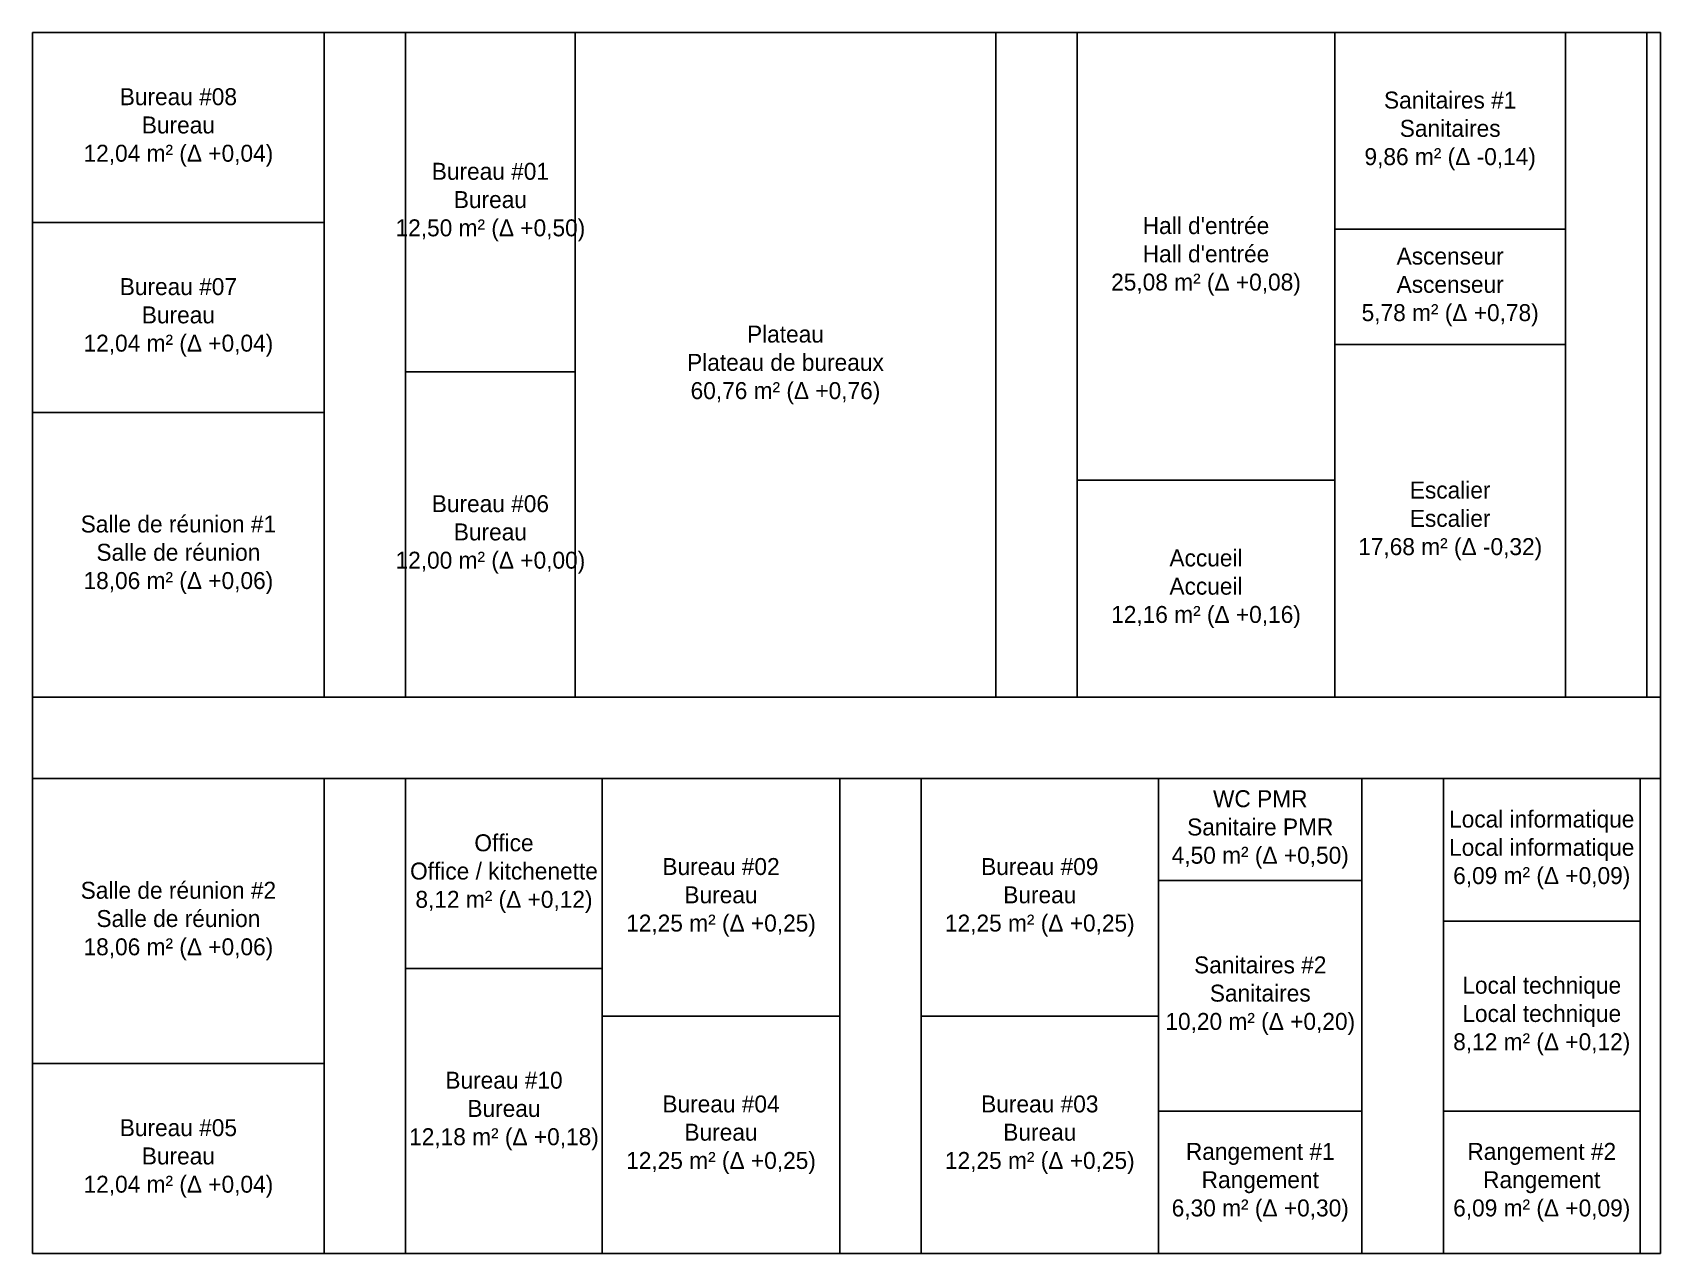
# Model space of a CAD drawing. Header units: metres. Extents: x 0 to 24, y 0 to 18.
import ezdxf

# ---------------------------------------------------------------- set-up
doc = ezdxf.new("R2010")
doc.units = ezdxf.units.M
for name, color, linetype in [('ALE_CIRC', 8, 'Continuous'), ('ALE_FOOTPRINT', 7, 'Continuous'), ('ALE_LABEL', 2, 'Continuous'), ('ALE_ROOM', 5, 'Continuous')]:
    doc.layers.add(name, color=color, linetype=linetype)

msp = doc.modelspace()

# ---------------------------------------------------------------- linework, layer by layer
at = {"layer": 'ALE_CIRC'}
for points in [[(4.3, 8.2), (5.5, 8.2), (5.5, 18), (4.3, 18)], [(14.2, 8.2), (15.4, 8.2), (15.4, 18), (14.2, 18)], [(22.6, 8.2), (23.8, 8.2), (23.8, 18), (22.6, 18)], [(23.8, 8.2), (24, 8.2), (24, 18), (23.8, 18)], [(0, 7), (24, 7), (24, 8.2), (0, 8.2)], [(4.3, 0), (5.5, 0), (5.5, 7), (4.3, 7)], [(11.9, 0), (13.1, 0), (13.1, 7), (11.9, 7)], [(19.6, 0), (20.8, 0), (20.8, 7), (19.6, 7)], [(23.7, 0), (24, 0), (24, 7), (23.7, 7)]]:
    msp.add_lwpolyline(points, close=True, dxfattribs=at)
at = {"layer": 'ALE_FOOTPRINT'}
msp.add_lwpolyline([(0, 0), (24, 0), (24, 18), (0, 18)], close=True, dxfattribs=at)
at = {"layer": 'ALE_ROOM'}
for points in [[(0, 15.2), (4.3, 15.2), (4.3, 18), (0, 18)], [(5.5, 13), (8, 13), (8, 18), (5.5, 18)], [(8, 8.2), (14.2, 8.2), (14.2, 18), (8, 18)], [(15.4, 11.4), (19.2, 11.4), (19.2, 18), (15.4, 18)], [(19.2, 15.1), (22.6, 15.1), (22.6, 18), (19.2, 18)], [(0, 12.4), (4.3, 12.4), (4.3, 15.2), (0, 15.2)], [(19.2, 13.4), (22.6, 13.4), (22.6, 15.1), (19.2, 15.1)], [(19.2, 8.2), (22.6, 8.2), (22.6, 13.4), (19.2, 13.4)], [(5.5, 8.2), (8, 8.2), (8, 13), (5.5, 13)], [(0, 8.2), (4.3, 8.2), (4.3, 12.4), (0, 12.4)], [(15.4, 8.2), (19.2, 8.2), (19.2, 11.4), (15.4, 11.4)], [(0, 2.8), (4.3, 2.8), (4.3, 7), (0, 7)], [(5.5, 4.2), (8.4, 4.2), (8.4, 7), (5.5, 7)], [(8.4, 3.5), (11.9, 3.5), (11.9, 7), (8.4, 7)], [(13.1, 3.5), (16.6, 3.5), (16.6, 7), (13.1, 7)], [(16.6, 5.5), (19.6, 5.5), (19.6, 7), (16.6, 7)], [(20.8, 4.9), (23.7, 4.9), (23.7, 7), (20.8, 7)], [(16.6, 2.1), (19.6, 2.1), (19.6, 5.5), (16.6, 5.5)], [(20.8, 2.1), (23.7, 2.1), (23.7, 4.9), (20.8, 4.9)], [(5.5, 0), (8.4, 0), (8.4, 4.2), (5.5, 4.2)], [(8.4, 0), (11.9, 0), (11.9, 3.5), (8.4, 3.5)], [(13.1, 0), (16.6, 0), (16.6, 3.5), (13.1, 3.5)], [(0, 0), (4.3, 0), (4.3, 2.8), (0, 2.8)], [(16.6, 0), (19.6, 0), (19.6, 2.1), (16.6, 2.1)], [(20.8, 0), (23.7, 0), (23.7, 2.1), (20.8, 2.1)]]:
    msp.add_lwpolyline(points, close=True, dxfattribs=at)

# ---------------------------------------------------------------- texts
at = {"layer": 'ALE_LABEL', "char_height": 0.25, "attachment_point": 5}
for s, insert in [('Bureau #08\\PBureau\\P12,04 m² (Δ +0,04)', (2.15, 16.6)), ('Sanitaires #1\\PSanitaires\\P9,86 m² (Δ -0,14)', (20.9, 16.55)), ('Bureau #01\\PBureau\\P12,50 m² (Δ +0,50)', (6.75, 15.5)), ("Hall d'entrée\\PHall d'entrée\\P25,08 m² (Δ +0,08)", (17.3, 14.7)), ('Ascenseur\\PAscenseur\\P5,78 m² (Δ +0,78)', (20.9, 14.25)), ('Bureau #07\\PBureau\\P12,04 m² (Δ +0,04)', (2.15, 13.8)), ('Plateau\\PPlateau de bureaux\\P60,76 m² (Δ +0,76)', (11.1, 13.1)), ('Escalier\\PEscalier\\P17,68 m² (Δ -0,32)', (20.9, 10.8)), ('Bureau #06\\PBureau\\P12,00 m² (Δ +0,00)', (6.75, 10.6)), ('Salle de réunion #1\\PSalle de réunion\\P18,06 m² (Δ +0,06)', (2.15, 10.3)), ('Accueil\\PAccueil\\P12,16 m² (Δ +0,16)', (17.3, 9.8)), ('WC PMR\\PSanitaire PMR\\P4,50 m² (Δ +0,50)', (18.1, 6.25)), ('Local informatique\\PLocal informatique\\P6,09 m² (Δ +0,09)', (22.25, 5.95)), ('Office\\POffice / kitchenette\\P8,12 m² (Δ +0,12)', (6.95, 5.6)), ('Bureau #02\\PBureau\\P12,25 m² (Δ +0,25)', (10.15, 5.25)), ('Bureau #09\\PBureau\\P12,25 m² (Δ +0,25)', (14.85, 5.25)), ('Salle de réunion #2\\PSalle de réunion\\P18,06 m² (Δ +0,06)', (2.15, 4.9)), ('Sanitaires #2\\PSanitaires\\P10,20 m² (Δ +0,20)', (18.1, 3.8)), ('Local technique\\PLocal technique\\P8,12 m² (Δ +0,12)', (22.25, 3.5)), ('Bureau #10\\PBureau\\P12,18 m² (Δ +0,18)', (6.95, 2.1)), ('Bureau #04\\PBureau\\P12,25 m² (Δ +0,25)', (10.15, 1.75)), ('Bureau #03\\PBureau\\P12,25 m² (Δ +0,25)', (14.85, 1.75)), ('Bureau #05\\PBureau\\P12,04 m² (Δ +0,04)', (2.15, 1.4)), ('Rangement #1\\PRangement\\P6,30 m² (Δ +0,30)', (18.1, 1.05)), ('Rangement #2\\PRangement\\P6,09 m² (Δ +0,09)', (22.25, 1.05))]:
    msp.add_mtext(s, dxfattribs=dict(at, insert=insert))

doc.saveas('drawing.dxf')
